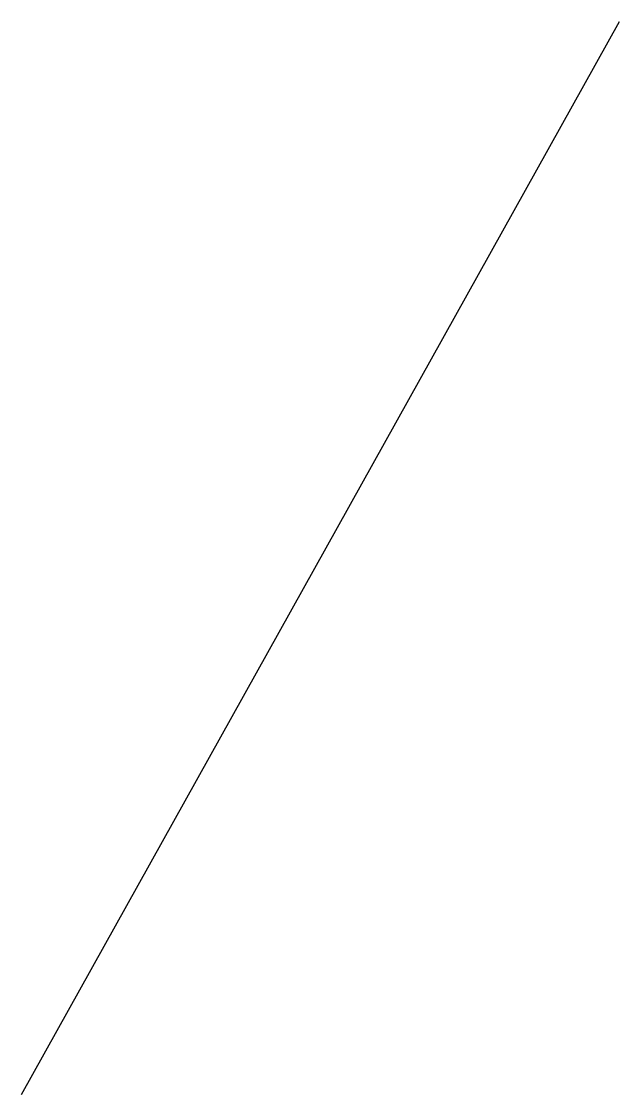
# Model space of a CAD drawing. Units: millimetres at full size, sheet at 1:100. Extents: x -10592 to -2878, y -11204 to 2633.
import ezdxf

# ---------------------------------------------------------------- set-up
doc = ezdxf.new("R2010")
doc.units = ezdxf.units.MM
doc.header["$LTSCALE"] = 100
doc.layers.add('0-0', color=7, linetype='Continuous')

msp = doc.modelspace()

# ---------------------------------------------------------------- linework, layer by layer
at = {"layer": '0-0'}
msp.add_line((-10591.8, -11204.1), (-2877.6, 2632.7), dxfattribs=at)

doc.saveas('drawing.dxf')
